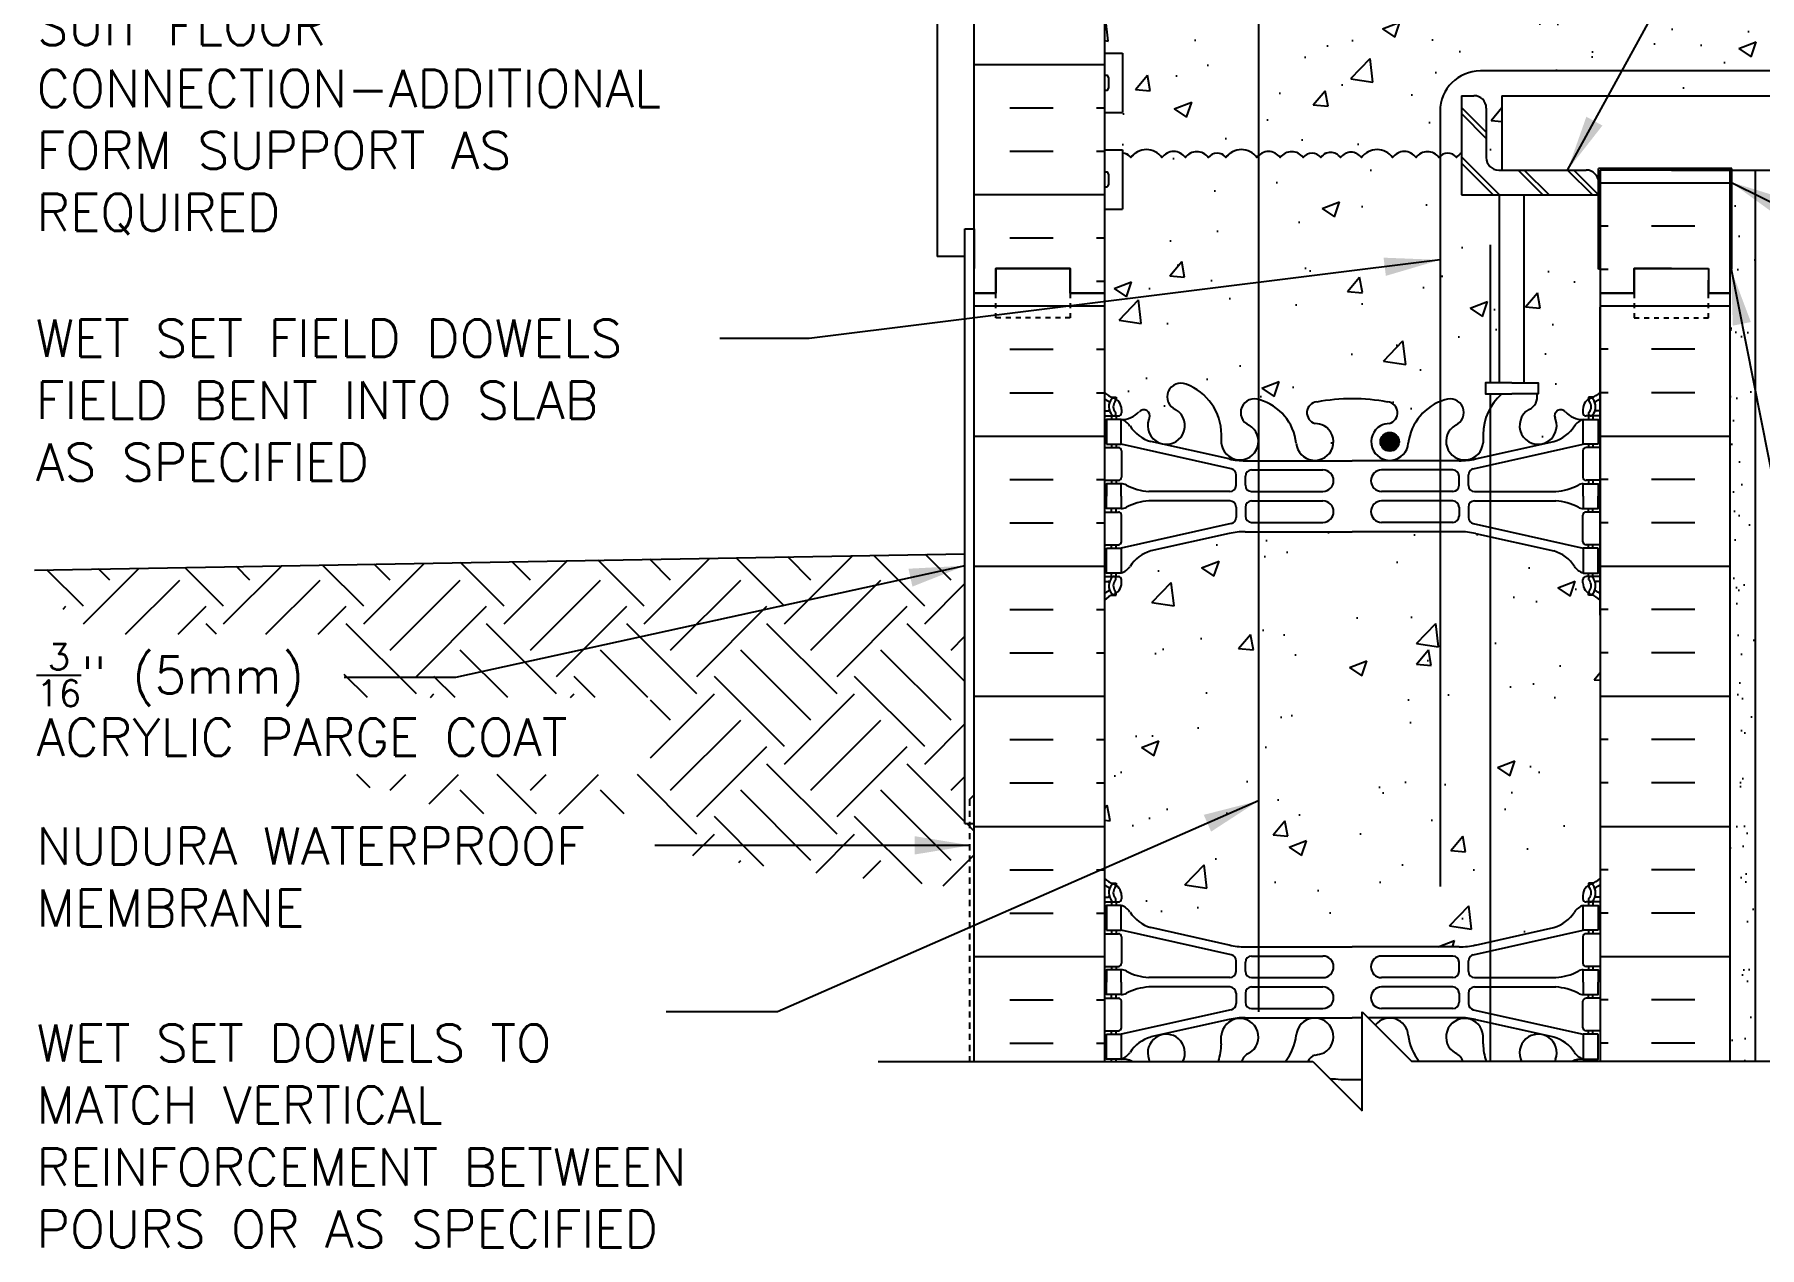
# Model space of a CAD drawing. Header units: inches. Extents: x 309 to 413, y 103 to 166.
# Drawn here: x 359.81 to 394.61, y 124.53 to 149 of the extents above; entities that cross this region are included whole.
import ezdxf

# ---------------------------------------------------------------- set-up
doc = ezdxf.new("R2010")
doc.units = ezdxf.units.IN
doc.header["$LTSCALE"] = 0.5
doc.header["$MEASUREMENT"] = 0
doc.linetypes.add('DASHED2', pattern=[0.375, 0.25, -0.125])
for name, color, linetype in [('HATCH', 12, 'Continuous'), ('line25', 2, 'Continuous'), ('LINE3', 3, 'Continuous'), ('LINE50', 5, 'Continuous'), ('LINE9', 9, 'Continuous'), ('TEXT', 4, 'Continuous'), ('Web_Edge', 9, 'Continuous')]:
    doc.layers.add(name, color=color, linetype=linetype)
doc.styles.add('DIM', font='romans.shx', dxfattribs={"width": 0.7})
doc.styles.add('ROMANS', font='romans.shx', dxfattribs={"height": 0.75})
doc.dimstyles.new('ext_12', dxfattribs={"dimscale": 12, "dimtxt": 0.09375, "dimasz": 0.09375, "dimexe": 0.09375, "dimexo": 0.0625, "dimgap": 0.0625, "dimtad": 1, "dimdec": 1, "dimzin": 3, "dimdsep": 46, "dimlunit": 4, "dimtxsty": 'DIM', "dimcen": 0.09, "dimdle": 0.09375, "dimclrt": 4, "dimadec": 0, "dimazin": 0, "dimtfac": 1, "dimtdec": 1, "dimtmove": 2, "dimatfit": 3, "dimfxl": 1, "dimfrac": 2, "dimtolj": 1, "dimtzin": 0, "dimarcsym": 0})

msp = doc.modelspace()

# ---------------------------------------------------------------- hatches: boundary and pattern name
at = {"layer": 'HATCH'}
h = msp.add_hatch(dxfattribs=at)
h.set_pattern_fill('AR-CONC', color=256, scale=0.5)
h.set_pattern_definition([(50, (0, 0), (3.5863, -0.31376), [0.375, -4.125]), (355, (0, 0), (-0.693757, 3.76096), [0.3, -3.3]), (100.4514, (0.299, -0.026), (2.892544, 3.4472), [0.3187, -3.50571]), (46.1842, (0, 1), (5.336207, -0.827596), [0.5625, -6.1875]), (96.6356, (0.4447, 0.931), (4.67331, 4.87059), [0.47805, -5.25857]), (351.1842, (0, 1), (4.67331, 4.87059), [0.45, -4.95]), (21, (0.5, 0.75), (2.984535, -2.013094), [0.375, -4.125]), (326, (0.5, 0.75), (1.216577, 3.62575), [0.3, -3.3]), (71.4514, (0.7487, 0.5822), (4.201112, 1.612656), [0.3187, -3.50571]), (37.5, (0, 0), (0.0607993, 1.6644693), [0, -3.26, 0, -3.35, 0, -3.3125]), (7.5, (0, 0), (1.315348, 1.9720586), [0, -1.91, 0, -3.185, 0, -1.2625]), (327.5, (-1.115, 0), (2.669112, -0.1127744), [0, -1.25, 0, -3.9, 0, -5.175]), (317.5, (-1.615, 0), (2.915931, 0.500525), [0, -1.625, 0, -2.59, 0, -3.675])])
h.paths.add_polyline_path([(391.393, 163.782, 0.08841), (391.247, 163.879), (391.157, 163.879), (391.157, 163.921, -0.249069), (391.047, 164.128), (391.047, 164.196, -0.414214), (391.109, 164.258), (391.157, 164.258), (391.157, 164.282), (390.829, 164.282, 0.097816), (390.694, 164.177, -0.764001), (390.477, 164.282), (389.81, 164.282, 0.143503), (389.956, 164.13, -1), (389.742, 163.619, -0.223023), (389.094, 164.282), (388.627, 164.282, -0.648279), (388.259, 163.936, -0.153931), (387.742, 164.282), (387.289, 164.282, -0.507939), (387.107, 163.977, -0.055842), (386.268, 163.915), (386.268, 163.282), (385.268, 164.282), (385.043, 164.282, -0.153931), (384.527, 163.936, -0.648279), (384.158, 164.282), (383.692, 164.282, -0.223023), (383.044, 163.619, -1), (382.83, 164.13, 0.143503), (382.976, 164.282), (382.309, 164.282, -0.763977), (382.091, 164.177, 0.09782), (381.956, 164.282), (381.629, 164.282), (381.629, 164.258), (381.676, 164.258, -0.414214), (381.739, 164.196), (381.739, 164.128, -0.249069), (381.629, 163.921), (381.629, 163.879), (381.539, 163.879, 0.088416), (381.393, 163.782), (381.393, 161.782), (381.393, 161.023), (381.472, 161.265, -0.725737), (381.578, 161.283), (381.627, 161.133), (381.753, 161.133, -0.414214), (381.803, 161.083), (381.803, 161.053), (381.903, 161.053), (381.903, 159.216, 0.108933), (382.055, 159.329, -0.8344), (382.267, 159.204), (382.255, 159.182, 2.155404), (382.794, 159.377, -1), (383.008, 159.888, -0.311223), (383.716, 158.872), (383.716, 158.707, 1.661382), (384.277, 159.06, -1), (384.491, 159.571, -0.30095), (385.227, 158.698, 1.661382), (385.788, 159.051, 0.055617), (385.609, 159.097, -0.843243), (385.643, 159.529, -0.049932), (386.393, 159.594, -0.049932), (387.143, 159.529, -0.843243), (387.177, 159.097, 0.055617), (386.998, 159.051, 1.661382), (387.559, 158.698, -0.30095), (388.295, 159.571, -1), (388.509, 159.06, 1.661382), (389.07, 158.707), (389.069, 158.852, -0.316114), (389.778, 159.888, -1), (389.992, 159.377, 2.155404), (390.53, 159.182), (390.519, 159.204, -0.834375), (390.73, 159.329, 0.10894), (390.883, 159.216), (390.883, 161.053), (390.983, 161.053), (390.983, 161.083, -0.414214), (391.033, 161.133), (391.159, 161.133), (391.202, 161.265, -0.725737), (391.308, 161.283), (391.393, 161.023), (391.393, 161.782)])
h.paths.add_polyline_path([(390.883, 154.456, 0.268138), (390.722, 154.604), (382.064, 154.604, 0.268156), (381.903, 154.456), (381.903, 153.094), (382.023, 152.894), (382.023, 152.782), (382.023, 152.67), (381.903, 152.47), (381.903, 151.108, 0.268156), (382.064, 150.96), (390.722, 150.96, 0.268138), (390.883, 151.108), (390.883, 152.47), (390.763, 152.67), (390.763, 152.782), (390.763, 152.894), (390.883, 153.094)])
h.paths.add_polyline_path([(402.456, 149.017), (402.456, 150.267), (391.028, 150.267), (391.028, 150.282, 0.513851), (390.567, 150.304, 0.520567), (389.969, 150.283, 0.520567), (389.624, 150.234, 0.520567), (389.133, 150.191, 0.222996), (389.028, 150.324, 0.222996), (388.922, 150.191, 0.520567), (388.432, 150.234, 0.520567), (388.087, 150.283, 0.520567), (387.488, 150.304, 0.513851), (387.028, 150.282, 0.513851), (386.567, 150.304, 0.520567), (385.969, 150.283, 0.520567), (385.624, 150.234, 0.520567), (385.133, 150.191, 0.520567), (384.829, 150.312, 0.132818), (384.643, 150.507, 0.362673), (383.99, 150.407, 0.520567), (383.628, 150.251, 0.520567), (383.346, 150.13, 0.520567), (382.774, 150.17, 0.520567), (382.432, 150.023, 0.520567), (382.073, 150.166, 0.135519), (381.758, 150.225), (381.758, 149.377), (381.393, 149.377), (381.393, 148.627), (381.758, 148.627), (381.758, 147.427), (381.393, 147.427), (381.393, 146.677), (381.758, 146.677), (381.758, 146.609, -0.235614), (381.927, 146.517, -0.520567), (382.554, 146.517, -0.520567), (383.026, 146.517, -0.520567), (383.489, 146.517, -0.520567), (383.843, 146.517, -0.520567), (384.469, 146.517, -0.520567), (384.941, 146.517, -0.520567), (385.404, 146.517, -0.520567), (385.759, 146.517, -0.520567), (386.158, 146.517, -0.520567), (386.58, 146.517, -0.520567), (387.207, 146.517, -0.520567), (387.679, 146.517, -0.520567), (388.142, 146.517, -0.520567), (388.496, 146.517, -0.108934), (388.597, 146.61), (388.597, 147.767), (388.847, 147.767, -0.414214), (389.097, 147.517), (389.097, 146.517, 0.414214), (389.347, 146.267), (389.412, 146.267), (389.412, 147.767), (403.206, 147.767), (403.456, 148.017), (401.456, 148.017)])
h.paths.add_polyline_path([(412.258, 149.267), (412.258, 149.438), (403.741, 149.438), (402.821, 148.517), (404.821, 148.517), (404.071, 147.767), (412.758, 147.767), (413.258, 148.267), (411.258, 148.267)])
h.paths.add_polyline_path([(412.258, 150.267), (403.821, 150.267), (403.821, 149.517), (403.741, 149.438), (412.258, 149.438)])
h.paths.add_polyline_path([(389.362, 145.767), (388.597, 145.767), (388.597, 146.61, 0.108934), (388.496, 146.517, 0.520567), (388.142, 146.517, 0.520567), (387.679, 146.517, 0.520567), (387.207, 146.517, 0.520567), (386.58, 146.517, 0.520567), (386.158, 146.517, 0.520567), (385.759, 146.517, 0.520567), (385.404, 146.517, 0.520567), (384.941, 146.517, 0.520567), (384.469, 146.517, 0.520567), (383.843, 146.517, 0.520567), (383.489, 146.517, 0.520567), (383.026, 146.517, 0.520567), (382.554, 146.517, 0.520567), (381.927, 146.517, 0.235614), (381.758, 146.609), (381.758, 145.477), (381.393, 145.477), (381.393, 143.782), (381.393, 141.782, 0.088416), (381.539, 141.685), (381.629, 141.685), (381.629, 141.643, -0.249069), (381.739, 141.436), (381.739, 141.368, -0.414214), (381.676, 141.306), (381.629, 141.306), (381.629, 141.236), (381.734, 141.236, 0.231736), (382.091, 141.387, -0.940476), (382.289, 141.235, 2.135543), (382.83, 141.434, -1), (383.044, 141.946, -0.311223), (383.752, 140.93), (383.752, 140.765, 1.661382), (384.313, 141.117, -1), (384.527, 141.628, -0.307094), (385.265, 140.733, 1.604516), (385.824, 141.109, 0.055617), (385.645, 141.154, -0.843243), (385.679, 141.587, -0.047544), (386.393, 141.652, -0.047544), (387.107, 141.587, -0.843243), (387.141, 141.154, 0.055617), (386.962, 141.109, 1.604516), (387.52, 140.733, -0.307094), (388.259, 141.628, -1), (388.473, 141.117, 1.661382), (389.034, 140.765), (389.033, 140.91, -0.220594), (389.41, 141.748), (389.083, 141.748), (389.083, 141.975), (389.362, 141.975)])
h.paths.add_polyline_path([(391.393, 144.267), (391.362, 144.267), (391.362, 145.767), (389.862, 145.767), (389.862, 141.975), (390.14, 141.975), (390.14, 141.748), (390.12, 141.748, -0.360987), (389.956, 141.434, 2.135543), (390.496, 141.235, -0.940447), (390.694, 141.387, 0.23174), (391.052, 141.236), (391.157, 141.236), (391.157, 141.306), (391.109, 141.306, -0.414214), (391.047, 141.368), (391.047, 141.436, -0.249069), (391.157, 141.643), (391.157, 141.685), (391.247, 141.685, 0.08841), (391.393, 141.782)])
h.paths.add_polyline_path([(391.393, 137.59, 0.08841), (391.247, 137.687), (391.157, 137.687), (391.157, 137.729, -0.249069), (391.047, 137.936), (391.047, 138.003, -0.414214), (391.109, 138.066), (391.157, 138.066), (391.157, 138.136), (391.052, 138.136, -0.168672), (390.866, 138.285, 0.17445), (390.458, 138.581), (388.878, 138.934, 0.054974), (388.551, 138.97), (386.393, 138.97), (384.235, 138.97, 0.054974), (383.908, 138.934), (382.327, 138.581, 0.17445), (381.92, 138.285, -0.168672), (381.734, 138.136), (381.629, 138.136), (381.629, 138.066), (381.676, 138.066, -0.414214), (381.739, 138.003), (381.739, 137.936, -0.249069), (381.629, 137.729), (381.629, 137.687), (381.539, 137.687, 0.088416), (381.393, 137.59), (381.393, 131.974, 0.088416), (381.539, 131.877), (381.629, 131.877), (381.629, 131.835, -0.249069), (381.739, 131.628), (381.739, 131.561, -0.414214), (381.676, 131.498), (381.629, 131.498), (381.629, 131.428), (381.734, 131.428, -0.168672), (381.92, 131.279, 0.17445), (382.327, 130.983), (383.908, 130.63, 0.054974), (384.235, 130.594), (386.393, 130.594), (388.551, 130.594, 0.054974), (388.878, 130.63), (390.458, 130.983, 0.17445), (390.866, 131.279, -0.168672), (391.052, 131.428), (391.157, 131.428), (391.157, 131.498), (391.109, 131.498, -0.414214), (391.047, 131.561), (391.047, 131.628, -0.249069), (391.157, 131.835), (391.157, 131.877), (391.247, 131.877, 0.08841), (391.393, 131.974)])
h = msp.add_hatch(dxfattribs=at)
h.set_pattern_fill('INSUL', color=256, scale=7, style=0)
h.set_pattern_definition([(0, (-2544.7688, -253.2274), (0, 2.625), []), (0, (-2544.7688, -252.3524), (0, 2.625), [0.875, -0.875]), (0, (-2544.7688, -251.4774), (0, 2.625), [0.875, -0.875])])
h.paths.add_polyline_path([(378.768, 143.782), (379.205, 143.782), (379.205, 144.282), (380.705, 144.282), (380.705, 143.782), (381.393, 143.782), (381.393, 161.782), (380.705, 161.782), (380.705, 162.282), (379.205, 162.282), (379.205, 161.782), (378.768, 161.782)])
h = msp.add_hatch(dxfattribs=at)
h.set_pattern_fill('INSUL', color=256, scale=7, style=0)
h.set_pattern_definition([(180, (3317.5544, -252.9898), (0, 2.625), []), (180, (3317.5544, -252.1148), (0, 2.625), [0.875, -0.875]), (180, (3317.5544, -251.2398), (0, 2.625), [0.875, -0.875])])
h.paths.add_polyline_path([(394.018, 146.28), (391.393, 146.28), (391.393, 144.02), (392.08, 144.02), (392.08, 144.52), (393.58, 144.52), (393.58, 144.02), (394.018, 144.02)])
h = msp.add_hatch(dxfattribs=at)
h.set_pattern_fill('AR-SAND', color=256, scale=0.5, style=0)
h.set_pattern_definition([(37.5, (269.69066, 8.7686), (-0.0314967, 0.963412), [0, -0.76, 0, -0.85, 0, -0.8125]), (7.5, (269.6907, 8.7686), (0.884888, 1.411073), [0, -0.41, 0, -0.685, 0, -0.2625]), (327.5, (269.07566, 8.7686), (1.557071, 0.0028295), [0, -0.25, 0, -0.9, 0, -1.175]), (317.5, (269.0757, 8.7686), (1.503063, 0.438838), [0, -0.125, 0, -0.59, 0, -0.675])])
h.paths.add_polyline_path([(394.518, 146.267), (394.018, 146.267), (394.018, 137.282), (394.018, 128.282), (394.518, 128.282)])
h = msp.add_hatch(dxfattribs=at)
h.set_pattern_fill('INSUL', color=256, scale=7, style=0)
h.set_pattern_definition([(0, (-2544.7688, -271.2274), (0, 2.625), []), (0, (-2544.7688, -270.3524), (0, 2.625), [0.875, -0.875]), (0, (-2544.7688, -269.4774), (0, 2.625), [0.875, -0.875])])
h.paths.add_polyline_path([(378.768, 128.282), (381.393, 128.282), (381.393, 143.782), (380.705, 143.782), (380.705, 144.282), (379.205, 144.282), (379.205, 143.782), (378.768, 143.782)])
h = msp.add_hatch(dxfattribs=at)
h.set_pattern_fill('INSUL', color=256, scale=7, style=0)
h.set_pattern_definition([(180, (3317.5544, -271.2274), (0, 2.625), []), (180, (3317.5544, -270.3524), (0, 2.625), [0.875, -0.875]), (180, (3317.5544, -269.4774), (0, 2.625), [0.875, -0.875])])
h.paths.add_polyline_path([(391.393, 128.282), (394.018, 128.282), (394.018, 143.782), (393.58, 143.782), (393.58, 144.282), (392.08, 144.282), (392.08, 143.782), (391.393, 143.782)])
h = msp.add_hatch(dxfattribs=at)
h.set_pattern_fill('EARTH', color=256, scale=8, angle=45, style=0)
h.set_pattern_definition([(45, (265.6907, 8.7686), (2e-16, 2.828427), [2, -2]), (45, (265.1603, 9.299), (2e-16, 2.828427), [2, -2]), (45, (264.63, 9.8293), (2e-16, 2.828427), [2, -2]), (135, (264.63, 10.1828), (-2.828427, 4e-16), [2, -2]), (135, (265.1603, 10.7132), (-2.828427, 4e-16), [2, -2]), (135, (265.6907, 11.2435), (-2.828427, 4e-16), [2, -2])])
h.paths.add_polyline_path([(368.635, 133.275), (372.465, 133.275), (372.465, 132.538), (373.259, 132.408), (374.597, 132.213), (375.973, 132.039), (377.369, 131.89), (378.768, 131.773), (378.768, 133.082), (378.58, 133.082), (378.58, 138.523), (359.812, 138.195), (359.88, 138.071), (360.113, 137.728), (360.348, 137.444), (360.587, 137.205), (360.83, 136.997), (360.959, 136.899), (366.06, 136.899), (366.06, 135.623), (372.237, 135.623), (372.237, 134.068), (365.742, 134.068), (366.256, 133.898), (366.944, 133.696), (367.73, 133.489), (368.627, 133.277)])
at = {"layer": 'LINE3'}
msp.add_hatch(color=256, dxfattribs=at).paths.add_polyline_path([(386.961, 140.784, 1), (387.336, 140.784, 1)])

# ---------------------------------------------------------------- linework, layer by layer
for p, q in [((378.58, 145.082), (378.58, 145.082)), ((378.768, 145.082), (378.768, 144.282))]:
    msp.add_line(p, q)
at = {"layer": 'HATCH'}
for p, q in [((388.597, 147.531), (389.097, 147.031)), ((388.597, 147.406), (389.097, 146.906)), ((388.597, 146.531), (389.362, 145.767)), ((388.597, 146.406), (389.237, 145.767)), ((389.737, 146.267), (390.237, 145.767)), ((389.862, 146.267), (390.362, 145.767)), ((390.737, 146.267), (391.237, 145.767)), ((390.862, 146.267), (391.362, 145.767))]:
    msp.add_line(p, q, dxfattribs=at)
for points in [[(382.029, 146.61, 0.108934), (381.927, 146.517, 0.235614), (381.758, 146.609, 0.235614)], [(383.945, 146.61, 0.108934), (383.843, 146.517, 0.520567), (383.489, 146.517, 0.520567), (383.026, 146.517, 0.520567), (382.554, 146.517, 0.520567), (381.927, 146.517, 0.112865), (381.842, 146.594, 0.112865)], [(385.86, 146.61, 0.108934), (385.759, 146.517, 0.520567), (385.404, 146.517, 0.520567), (384.941, 146.517, 0.520567), (384.469, 146.517, 0.520567), (383.843, 146.517, 0.112865), (383.758, 146.594, 0.112865)], [(388.597, 146.61, 0.108934), (388.496, 146.517, 0.520567), (388.142, 146.517, 0.520567), (387.679, 146.517, 0.520567), (387.207, 146.517, 0.520567), (386.58, 146.517, 0.520567), (386.158, 146.517, 0.520567), (385.759, 146.517)]]:
    msp.add_lwpolyline(points, format="xyb", dxfattribs=at)
at = {"layer": 'line25'}
for p, q in [((381.393, 161.782), (381.393, 143.782)), ((381.393, 148.627), (381.758, 148.627)), ((381.758, 148.627), (381.758, 147.427)), ((388.597, 147.767), (388.597, 145.767)), ((388.597, 147.767), (388.847, 147.767)), ((381.393, 147.427), (381.758, 147.427)), ((389.097, 147.517), (389.097, 146.517)), ((381.393, 146.677), (381.758, 146.677)), ((381.758, 146.677), (381.758, 145.477)), ((389.347, 146.267), (391.112, 146.267)), ((394.049, 146.298), (391.362, 146.298)), ((391.362, 144.267), (391.362, 146.298)), ((394.018, 146.267), (391.393, 146.267)), ((391.393, 146.267), (391.393, 144.267)), ((394.018, 146.267), (394.018, 144.267)), ((394.049, 144.267), (394.049, 146.298)), ((391.393, 146.029), (391.393, 128.282)), ((381.393, 145.477), (381.758, 145.477)), ((388.597, 145.767), (391.362, 145.767)), ((389.362, 141.975), (389.362, 145.767)), ((389.862, 141.975), (389.862, 145.767)), ((391.393, 144.267), (391.362, 144.267)), ((394.018, 144.267), (394.049, 144.267)), ((381.393, 143.782), (381.393, 128.282)), ((391.393, 137.282), (391.393, 143.501))]:
    msp.add_line(p, q, dxfattribs=at)
at = {"layer": 'line25', "color": 192}
msp.add_line((392.83, 146.267), (402.456, 146.267), dxfattribs=at)
at = {"layer": 'line25'}
for points in [[(389.612, 141.975), (389.083, 141.975), (389.083, 141.748), (389.612, 141.748)], [(389.612, 141.975), (390.14, 141.975), (390.14, 141.748), (389.88, 141.748)], [(389.88, 141.748), (389.612, 141.748)]]:
    msp.add_lwpolyline(points, dxfattribs=at)
for centre, start, end in [((388.847, 147.517), 0, 90), ((389.347, 146.517), 180, 270), ((391.112, 146.017), 0, 90)]:
    msp.add_arc(centre, 0.25, start, end, dxfattribs=at)
at = {"layer": 'LINE3'}
for p, q in [((384.502, 163.782), (384.502, 129.282)), ((401.241, 148.267), (388.977, 148.267)), ((388.164, 147.454), (388.164, 131.808)), ((389.177, 144.758), (389.177, 141.975)), ((389.177, 141.748), (389.177, 128.282))]:
    msp.add_line(p, q, dxfattribs=at)
msp.add_circle((387.149, 140.784), 0.188, dxfattribs=at)
msp.add_arc((388.977, 147.454), 0.812, 90, 180, dxfattribs=at)
at = {"layer": 'LINE50'}
for p, q in [((378.768, 143.782), (378.768, 161.782)), ((394.018, 137.282), (394.018, 146.267)), ((394.018, 145.986), (394.018, 146.029)), ((394.018, 145.986), (394.018, 146.029)), ((392.08, 143.782), (392.08, 144.282)), ((392.08, 144.282), (393.58, 144.282)), ((393.58, 144.282), (393.58, 143.782)), ((378.768, 128.282), (378.768, 143.782)), ((391.393, 143.782), (392.08, 143.782)), ((393.58, 143.782), (394.018, 143.782)), ((394.018, 128.282), (394.018, 143.782)), ((359.812, 138.195), (378.58, 138.523))]:
    msp.add_line(p, q, dxfattribs=at)
for points in [[(378.768, 143.782), (379.205, 143.782), (379.205, 144.282), (380.705, 144.282), (380.705, 143.782), (381.393, 143.782)], [(381.393, 143.782), (380.705, 143.782), (380.705, 144.282), (379.205, 144.282), (379.205, 143.782), (378.768, 143.782)], [(392.83, 144.282), (392.08, 144.282), (392.08, 143.782), (391.393, 143.782)], [(394.018, 143.782), (393.58, 143.782), (393.58, 144.044)], [(394.018, 143.782), (393.58, 143.782), (393.58, 144.044)]]:
    msp.add_lwpolyline(points, dxfattribs=at)
at = {"layer": 'LINE9'}
for p, q in [((378.018, 164.282), (378.018, 144.523)), ((381.393, 148.137), (381.393, 147.917)), ((381.393, 148.082), (381.393, 148.082)), ((381.393, 147.972), (381.393, 147.972)), ((381.473, 148.137), (381.473, 147.917)), ((381.433, 147.877), (381.433, 147.877)), ((389.412, 147.767), (403.206, 147.767)), ((389.412, 147.767), (389.412, 146.267)), ((381.393, 146.187), (381.393, 145.967)), ((381.433, 146.227), (381.433, 146.227)), ((381.473, 146.187), (381.473, 145.967)), ((394.018, 146.029), (394.018, 146.267)), ((394.018, 146.029), (394.018, 146.267)), ((394.518, 146.267), (394.518, 128.282)), ((381.393, 146.132), (381.393, 146.132)), ((381.393, 146.022), (381.393, 146.022)), ((381.433, 145.927), (381.433, 145.927)), ((378.58, 133.082), (378.58, 145.082)), ((378.58, 145.082), (378.768, 145.082)), ((378.58, 144.523), (378.018, 144.523)), ((378.58, 133.082), (378.768, 133.082)), ((386.596, 127.282), (386.596, 129.282)), ((386.596, 129.282), (387.596, 128.282)), ((376.827, 128.282), (385.596, 128.282)), ((385.596, 128.282), (386.596, 127.282)), ((396.365, 128.282), (387.596, 128.282))]:
    msp.add_line(p, q, dxfattribs=at)
at = {"layer": 'LINE9', "linetype": 'DASHED2'}
for q in [(378.768, 133.657), (378.674, 128.282)]:
    msp.add_line((378.674, 133.564), q, dxfattribs=at)
at = {"layer": 'LINE9', "linetype": 'DASHED2', "ltscale": 0.15}
for points in [[(380.705, 143.782), (380.705, 143.782), (380.705, 143.282), (379.205, 143.282), (379.205, 143.782), (379.205, 143.782)], [(380.705, 143.782), (380.705, 143.782), (380.705, 143.282), (379.205, 143.282), (379.205, 143.782), (379.205, 143.782)], [(392.08, 143.782), (392.08, 143.782), (392.08, 143.282), (393.58, 143.282), (393.58, 143.782), (393.58, 143.782)], [(392.08, 143.782), (392.08, 143.782), (392.08, 143.282), (393.58, 143.282), (393.58, 143.782), (393.58, 143.782)]]:
    msp.add_lwpolyline(points, dxfattribs=at)
at = {"layer": 'LINE9'}
for centre, start, end in [((381.433, 148.137), 90, 180), ((381.433, 147.917), 180, 270), ((381.433, 148.137), 0, 90), ((381.433, 147.917), 270, 0), ((381.433, 146.187), 90, 180), ((381.433, 146.187), 0, 90), ((381.433, 145.967), 180, 270), ((381.433, 145.967), 270, 0)]:
    msp.add_arc(centre, 0.04, start, end, dxfattribs=at)
at = {"layer": 'Web_Edge'}
for p, q in [((381.539, 141.685), (381.629, 141.685)), ((381.629, 141.685), (381.629, 141.643)), ((391.247, 141.685), (391.157, 141.685)), ((391.157, 141.685), (391.157, 141.643)), ((381.393, 141.406), (381.471, 141.406)), ((381.393, 141.306), (381.676, 141.306)), ((381.539, 141.306), (381.539, 141.236)), ((381.629, 141.306), (381.629, 141.236)), ((381.739, 141.436), (381.739, 141.368)), ((391.047, 141.436), (391.047, 141.368)), ((391.393, 141.306), (391.109, 141.306)), ((391.157, 141.306), (391.157, 141.236)), ((391.247, 141.306), (391.247, 141.236)), ((391.393, 141.406), (391.315, 141.406)), ((382.291, 141.24), (382.303, 141.261)), ((383.752, 140.93), (383.752, 140.765)), ((389.033, 140.93), (389.034, 140.765)), ((390.494, 141.24), (390.483, 141.261)), ((381.393, 140.666), (381.676, 140.666)), ((381.539, 140.736), (381.539, 140.666)), ((381.629, 140.736), (381.629, 140.666)), ((383.951, 140.239), (381.734, 140.736)), ((381.739, 140.603), (381.739, 140.068)), ((383.908, 140.438), (382.327, 140.791)), ((388.834, 140.239), (391.052, 140.736)), ((388.878, 140.438), (390.458, 140.791)), ((391.047, 140.603), (391.047, 140.068)), ((391.393, 140.666), (391.109, 140.666)), ((391.157, 140.736), (391.157, 140.666)), ((391.247, 140.736), (391.247, 140.666)), ((384.235, 140.402), (386.393, 140.402)), ((388.551, 140.402), (386.393, 140.402)), ((381.393, 140.006), (381.676, 140.006)), ((381.539, 140.006), (381.539, 139.936)), ((381.629, 140.006), (381.629, 139.936)), ((384.049, 139.905), (384.049, 140.117)), ((384.237, 139.906), (384.237, 140.09)), ((384.362, 140.215), (385.801, 140.215)), ((388.424, 140.215), (386.985, 140.215)), ((388.549, 139.906), (388.549, 140.09)), ((388.737, 139.905), (388.737, 140.117)), ((391.393, 140.006), (391.109, 140.006)), ((391.157, 140.006), (391.157, 139.936)), ((391.247, 140.006), (391.247, 139.936)), ((383.924, 139.78), (382.287, 139.78)), ((383.924, 139.592), (382.287, 139.592)), ((384.362, 139.781), (385.801, 139.781)), ((384.362, 139.591), (385.801, 139.591)), ((388.424, 139.781), (386.985, 139.781)), ((388.424, 139.591), (386.985, 139.591)), ((388.862, 139.78), (390.499, 139.78)), ((388.862, 139.592), (390.499, 139.592)), ((381.393, 139.366), (381.676, 139.366)), ((381.539, 139.366), (381.539, 139.436)), ((381.629, 139.366), (381.629, 139.436)), ((381.739, 138.768), (381.739, 139.303)), ((384.049, 139.467), (384.049, 139.255)), ((384.237, 139.466), (384.237, 139.282)), ((388.549, 139.466), (388.549, 139.282)), ((388.737, 139.467), (388.737, 139.255)), ((391.047, 138.768), (391.047, 139.303)), ((391.393, 139.366), (391.109, 139.366)), ((391.157, 139.366), (391.157, 139.436)), ((391.247, 139.366), (391.247, 139.436)), ((383.951, 139.133), (381.734, 138.636)), ((383.908, 138.934), (382.327, 138.581)), ((384.235, 138.97), (386.393, 138.97)), ((384.362, 139.157), (385.801, 139.157)), ((388.551, 138.97), (386.393, 138.97)), ((388.424, 139.157), (386.985, 139.157)), ((388.834, 139.133), (391.052, 138.636)), ((388.878, 138.934), (390.458, 138.581)), ((381.393, 138.706), (381.676, 138.706)), ((381.539, 138.636), (381.539, 138.706)), ((381.629, 138.636), (381.629, 138.706)), ((391.393, 138.706), (391.109, 138.706)), ((391.157, 138.636), (391.157, 138.706)), ((391.247, 138.636), (391.247, 138.706)), ((381.393, 138.066), (381.676, 138.066)), ((381.393, 137.966), (381.471, 137.966)), ((381.539, 138.066), (381.539, 138.136)), ((381.629, 138.066), (381.629, 138.136)), ((381.739, 137.936), (381.739, 138.003)), ((391.047, 137.936), (391.047, 138.003)), ((391.393, 138.066), (391.109, 138.066)), ((391.157, 138.066), (391.157, 138.136)), ((391.247, 138.066), (391.247, 138.136)), ((391.393, 137.966), (391.315, 137.966)), ((381.539, 137.687), (381.629, 137.687)), ((381.629, 137.687), (381.629, 137.729)), ((391.157, 137.687), (391.157, 137.729)), ((391.247, 137.687), (391.157, 137.687)), ((381.393, 131.598), (381.471, 131.598)), ((381.539, 131.877), (381.629, 131.877)), ((381.629, 131.877), (381.629, 131.835)), ((381.739, 131.628), (381.739, 131.561)), ((391.047, 131.628), (391.047, 131.561)), ((391.247, 131.877), (391.157, 131.877)), ((391.157, 131.877), (391.157, 131.835)), ((391.393, 131.598), (391.315, 131.598)), ((381.393, 131.498), (381.676, 131.498)), ((381.539, 131.498), (381.539, 131.428)), ((381.629, 131.498), (381.629, 131.428)), ((391.393, 131.498), (391.109, 131.498)), ((391.157, 131.498), (391.157, 131.428)), ((391.247, 131.498), (391.247, 131.428)), ((381.393, 130.858), (381.676, 130.858)), ((381.539, 130.928), (381.539, 130.858)), ((381.629, 130.928), (381.629, 130.858)), ((383.951, 130.432), (381.734, 130.928)), ((383.908, 130.63), (382.327, 130.983)), ((388.834, 130.432), (391.052, 130.928)), ((388.878, 130.63), (390.458, 130.983)), ((391.393, 130.858), (391.109, 130.858)), ((391.157, 130.928), (391.157, 130.858)), ((391.247, 130.928), (391.247, 130.858)), ((381.739, 130.796), (381.739, 130.261)), ((384.235, 130.594), (386.393, 130.594)), ((388.551, 130.594), (386.393, 130.594)), ((391.047, 130.796), (391.047, 130.261)), ((381.393, 130.198), (381.676, 130.198)), ((381.539, 130.198), (381.539, 130.128)), ((381.629, 130.198), (381.629, 130.128)), ((384.049, 130.097), (384.049, 130.31)), ((384.237, 130.098), (384.237, 130.282)), ((384.362, 130.407), (385.801, 130.407)), ((388.424, 130.407), (386.985, 130.407)), ((388.549, 130.098), (388.549, 130.282)), ((388.737, 130.097), (388.737, 130.31)), ((391.393, 130.198), (391.109, 130.198)), ((391.157, 130.198), (391.157, 130.128)), ((391.247, 130.198), (391.247, 130.128)), ((383.924, 129.972), (382.287, 129.972)), ((384.362, 129.973), (385.801, 129.973)), ((388.424, 129.973), (386.985, 129.973)), ((388.862, 129.972), (390.499, 129.972)), ((381.393, 129.558), (381.676, 129.558)), ((381.539, 129.558), (381.539, 129.628)), ((381.629, 129.558), (381.629, 129.628)), ((381.739, 128.961), (381.739, 129.496)), ((383.924, 129.784), (382.287, 129.784)), ((384.049, 129.659), (384.049, 129.447)), ((384.237, 129.658), (384.237, 129.474)), ((384.362, 129.783), (385.801, 129.783)), ((388.424, 129.783), (386.985, 129.783)), ((388.549, 129.658), (388.549, 129.474)), ((388.737, 129.659), (388.737, 129.447)), ((388.862, 129.784), (390.499, 129.784)), ((391.047, 128.961), (391.047, 129.496)), ((391.393, 129.558), (391.109, 129.558)), ((391.157, 129.558), (391.157, 129.628)), ((391.247, 129.558), (391.247, 129.628)), ((383.951, 129.325), (381.734, 128.828)), ((383.908, 129.127), (382.327, 128.774)), ((384.235, 129.163), (386.393, 129.163)), ((384.362, 129.349), (385.801, 129.349)), ((386.596, 129.163), (386.393, 129.163)), ((388.551, 129.163), (386.715, 129.163)), ((388.424, 129.349), (386.985, 129.349)), ((388.834, 129.325), (391.052, 128.828)), ((388.878, 129.127), (390.458, 128.774)), ((381.393, 128.898), (381.676, 128.898)), ((381.539, 128.828), (381.539, 128.898)), ((381.629, 128.828), (381.629, 128.898)), ((383.752, 128.635), (383.752, 128.8)), ((389.033, 128.635), (389.034, 128.8)), ((391.393, 128.898), (391.109, 128.898)), ((391.157, 128.828), (391.157, 128.898)), ((391.247, 128.828), (391.247, 128.898)), ((381.539, 128.282), (381.539, 128.328)), ((381.629, 128.282), (381.629, 128.328)), ((382.291, 128.324), (382.303, 128.303)), ((390.494, 128.324), (390.483, 128.303)), ((391.157, 128.282), (391.157, 128.328)), ((391.247, 128.282), (391.247, 128.328))]:
    msp.add_line(p, q, dxfattribs=at)
for points in [[(381.434, 140.736), (381.734, 140.736), (381.734, 141.236), (381.434, 141.236)], [(391.352, 140.736), (391.052, 140.736), (391.052, 141.236), (391.352, 141.236)], [(381.434, 138.636), (381.734, 138.636), (381.734, 138.136), (381.434, 138.136)], [(391.352, 138.636), (391.052, 138.636), (391.052, 138.136), (391.352, 138.136)], [(381.434, 130.928), (381.734, 130.928), (381.734, 131.428), (381.434, 131.428)], [(391.352, 130.928), (391.052, 130.928), (391.052, 131.428), (391.352, 131.428)], [(381.434, 128.828), (381.734, 128.828), (381.734, 128.328), (381.434, 128.328)], [(391.352, 128.828), (391.052, 128.828), (391.052, 128.328), (391.352, 128.328)]]:
    msp.add_lwpolyline(points, close=True, dxfattribs=at)
for points in [[(381.734, 139.686), (381.734, 139.936), (381.434, 139.936), (381.434, 139.686)], [(391.052, 139.686), (391.052, 139.936), (391.352, 139.936), (391.352, 139.686)], [(381.734, 139.686), (381.734, 139.436), (381.434, 139.436), (381.434, 139.686)], [(391.052, 139.686), (391.052, 139.436), (391.352, 139.436), (391.352, 139.686)], [(381.734, 129.878), (381.734, 130.128), (381.434, 130.128), (381.434, 129.878)], [(381.734, 129.878), (381.734, 129.628), (381.434, 129.628), (381.434, 129.878)], [(391.052, 129.878), (391.052, 130.128), (391.352, 130.128), (391.352, 129.878)], [(391.052, 129.878), (391.052, 129.628), (391.352, 129.628), (391.352, 129.878)]]:
    msp.add_lwpolyline(points, dxfattribs=at)
for centre, radius, start, end in [((381.739, 142.143), 0.5, 226.2109, 250.5288), ((381.739, 142.143), 0.6, 234.7832, 245.0748), ((381.733, 141.49), 0.25, 140.1145, 222.4609), ((381.575, 141.621), 0.045, 321.448, 139.1879), ((381.489, 141.436), 0.25, 0, 70.5288), ((382.937, 141.69), 0.277, 67.32, 247.32), ((382.661, 140.923), 1.092, 0.3332, 69.4825), ((384.42, 141.373), 0.277, 67.32, 247.32), ((384.236, 140.636), 1.034, 6.6669, 73.6635), ((386.376, 137.874), 3.777, 89.7394, 100.6275), ((386.41, 137.874), 3.777, 79.3725, 90.2606), ((388.55, 140.636), 1.034, 106.3365, 173.3331), ((388.366, 141.373), 0.277, 292.68, 112.68), ((390.125, 140.923), 1.092, 130.9277, 179.6668), ((389.849, 141.69), 0.277, 292.68, 12.0757), ((391.297, 141.436), 0.25, 109.4712, 180), ((391.211, 141.621), 0.045, 40.8121, 218.552), ((391.047, 142.143), 0.5, 289.4712, 313.7878), ((391.053, 141.49), 0.25, 317.5391, 39.8855), ((391.047, 142.143), 0.6, 294.9252, 305.2168), ((381.471, 141.425), 0.0196, 269.4032, 15.4901), ((381.477, 141.58), 0.021, 343.464, 63.9957), ((381.581, 141.352), 0.045, 222.4609, 42.4609), ((381.733, 141.49), 0.16, 140.0001, 222.4609), ((381.676, 141.368), 0.0625, 270, 0), ((381.758, 141.677), 0.441, 266.7976, 318.9873), ((382.186, 141.305), 0.125, 339.6243, 138.9873), ((382.643, 141.109), 0.375, 159.6243, 60.0685), ((385.699, 141.368), 0.22, 95.1835, 255.7396), ((387.087, 141.368), 0.22, 284.2604, 84.8165), ((390.143, 141.109), 0.375, 119.9315, 20.3757), ((390.6, 141.305), 0.125, 41.0127, 200.3757), ((391.027, 141.677), 0.441, 221.0127, 273.2024), ((391.109, 141.368), 0.0625, 180, 270), ((391.204, 141.352), 0.045, 137.5391, 317.5391), ((391.053, 141.49), 0.16, 317.5391, 39.9999), ((391.309, 141.58), 0.021, 116.0043, 196.536), ((391.315, 141.425), 0.0196, 164.5099, 270.5968), ((381.611, 140.893), 0.364, 34.9775, 70.3387), ((382.535, 141.505), 0.743, 212.7919, 253.8107), ((384.126, 140.792), 0.375, 184.2448, 60.0685), ((385.637, 140.784), 0.375, 184.2448, 60.0685), ((385.53, 140.328), 0.834, 69.3729, 82.1063), ((387.149, 140.784), 0.375, 119.9315, 355.7552), ((387.256, 140.328), 0.834, 97.8937, 110.6271), ((388.66, 140.792), 0.375, 119.9315, 355.7552), ((390.251, 141.505), 0.743, 286.1893, 327.2081), ((391.174, 140.893), 0.364, 109.6613, 145.0225), ((381.676, 140.603), 0.0625, 0, 90), ((391.109, 140.603), 0.0625, 90, 180), ((384.235, 141.902), 1.5, 257.4135, 270), ((383.924, 140.117), 0.125, 0, 77.3767), ((388.551, 141.902), 1.5, 270, 282.5865), ((388.862, 140.117), 0.125, 102.6233, 180), ((381.676, 140.068), 0.0625, 270, 0), ((381.73, 139.717), 0.219, 60.4937, 88.92), ((382.375, 140.947), 1.17, 242.6365, 265.6505), ((383.924, 139.905), 0.125, 270, 0), ((384.362, 140.09), 0.125, 90, 180), ((384.362, 139.906), 0.125, 180, 270), ((385.801, 139.998), 0.217, 270, 90), ((386.985, 139.998), 0.217, 90, 270), ((388.424, 140.09), 0.125, 0, 90), ((388.424, 139.906), 0.125, 270, 360), ((388.862, 139.905), 0.125, 180, 270), ((390.41, 140.947), 1.17, 274.3495, 297.3635), ((391.056, 139.717), 0.219, 91.08, 119.5063), ((391.109, 140.068), 0.0625, 180, 270), ((382.375, 138.425), 1.17, 94.3495, 117.3635), ((383.924, 139.467), 0.125, 0, 90), ((384.362, 139.466), 0.125, 90, 180), ((385.801, 139.374), 0.217, 270, 90), ((386.985, 139.374), 0.217, 90, 270), ((388.424, 139.466), 0.125, 0, 90), ((388.862, 139.467), 0.125, 90, 180), ((390.41, 138.425), 1.17, 62.6365, 85.6505), ((381.676, 139.303), 0.0625, 0, 90), ((381.73, 139.655), 0.219, 271.08, 299.5063), ((383.924, 139.255), 0.125, 282.6233, 0), ((384.362, 139.282), 0.125, 180, 270), ((388.424, 139.282), 0.125, 270, 0), ((388.862, 139.255), 0.125, 180, 257.3767), ((391.056, 139.655), 0.219, 240.4937, 268.92), ((391.109, 139.303), 0.0625, 90, 180), ((384.235, 137.47), 1.5, 90, 102.5865), ((388.551, 137.47), 1.5, 77.4135, 90), ((381.676, 138.768), 0.0625, 270, 0), ((382.535, 137.867), 0.743, 106.1893, 147.2081), ((390.251, 137.867), 0.743, 32.7919, 73.8107), ((391.109, 138.768), 0.0625, 180, 270), ((381.611, 138.479), 0.364, 289.6613, 325.0225), ((391.174, 138.479), 0.364, 214.9775, 250.3387), ((381.471, 137.946), 0.0196, 344.5099, 90.5968), ((381.733, 137.881), 0.25, 137.5391, 219.8855), ((381.477, 137.792), 0.021, 296.0043, 16.536), ((381.581, 138.02), 0.045, 317.5391, 137.5391), ((381.489, 137.936), 0.25, 289.4712, 360), ((381.733, 137.881), 0.16, 137.5391, 219.9999), ((381.676, 138.003), 0.0625, 360, 90), ((391.109, 138.003), 0.0625, 90, 180), ((391.297, 137.936), 0.25, 180, 250.5288), ((391.204, 138.02), 0.045, 42.4609, 222.4609), ((391.053, 137.881), 0.16, 320.0001, 42.4609), ((391.053, 137.881), 0.25, 320.1145, 42.4609), ((391.309, 137.792), 0.021, 163.464, 243.9957), ((391.315, 137.946), 0.0196, 89.4032, 195.4901), ((381.739, 137.229), 0.6, 114.9252, 125.2168), ((381.739, 137.229), 0.5, 109.4712, 133.7891), ((381.575, 137.75), 0.045, 220.8121, 38.552), ((391.211, 137.75), 0.045, 141.448, 319.1879), ((391.047, 137.229), 0.5, 46.2122, 70.5288), ((391.047, 137.229), 0.6, 54.7842, 65.0748), ((381.739, 132.335), 0.5, 226.2109, 250.5288), ((391.047, 132.335), 0.5, 289.4712, 313.7878), ((381.739, 132.335), 0.6, 234.7832, 245.0748), ((381.471, 131.618), 0.0196, 269.4032, 15.4901), ((381.733, 131.683), 0.25, 140.1145, 222.4609), ((381.477, 131.772), 0.021, 343.464, 63.9957), ((381.575, 131.814), 0.045, 321.448, 139.1879), ((381.581, 131.544), 0.045, 222.4609, 42.4609), ((381.489, 131.628), 0.25, 0, 70.5288), ((381.733, 131.683), 0.16, 140.0001, 222.4609), ((381.676, 131.561), 0.0625, 270, 0), ((391.297, 131.628), 0.25, 109.4712, 180), ((391.109, 131.561), 0.0625, 180, 270), ((391.204, 131.544), 0.045, 137.5391, 317.5391), ((391.211, 131.814), 0.045, 40.8121, 218.552), ((391.053, 131.683), 0.16, 317.5391, 39.9999), ((391.053, 131.683), 0.25, 317.5391, 39.8855), ((391.309, 131.772), 0.021, 116.0043, 196.536), ((391.315, 131.618), 0.0196, 164.5099, 270.5968), ((391.047, 132.335), 0.6, 294.9252, 305.2158), ((381.611, 131.086), 0.364, 34.9775, 70.3387), ((382.535, 131.697), 0.743, 212.7919, 253.8107), ((390.251, 131.697), 0.743, 286.1893, 327.2081), ((391.174, 131.086), 0.364, 109.6613, 145.0225), ((381.676, 130.796), 0.0625, 0, 90), ((391.109, 130.796), 0.0625, 90, 180), ((384.235, 132.094), 1.5, 257.4135, 270), ((388.551, 132.094), 1.5, 270, 282.5865), ((381.676, 130.261), 0.0625, 270, 0), ((383.924, 130.31), 0.125, 0, 77.3767), ((384.362, 130.282), 0.125, 90, 180), ((385.801, 130.19), 0.217, 270, 90), ((386.985, 130.19), 0.217, 90, 270), ((388.424, 130.282), 0.125, 0, 90), ((388.862, 130.31), 0.125, 102.6233, 180), ((391.109, 130.261), 0.0625, 180, 270), ((381.73, 129.91), 0.219, 60.4937, 88.92), ((382.375, 131.139), 1.17, 242.6365, 265.6505), ((383.924, 130.097), 0.125, 270, 0), ((384.362, 130.098), 0.125, 180, 270), ((388.424, 130.098), 0.125, 270, 360), ((388.862, 130.097), 0.125, 180, 270), ((390.41, 131.139), 1.17, 274.3495, 297.3635), ((391.056, 129.91), 0.219, 91.08, 119.5063), ((381.676, 129.496), 0.0625, 0, 90), ((381.73, 129.847), 0.219, 271.08, 299.5063), ((382.375, 128.617), 1.17, 94.3495, 117.3635), ((383.924, 129.659), 0.125, 0, 90), ((383.924, 129.447), 0.125, 282.6233, 0), ((384.362, 129.658), 0.125, 90, 180), ((384.362, 129.474), 0.125, 180, 270), ((385.801, 129.566), 0.217, 270, 90), ((386.985, 129.566), 0.217, 90, 270), ((388.424, 129.658), 0.125, 0, 90), ((388.424, 129.474), 0.125, 270, 0), ((388.862, 129.659), 0.125, 90, 180), ((388.862, 129.447), 0.125, 180, 257.3767), ((390.41, 128.617), 1.17, 62.6365, 85.6505), ((391.056, 129.847), 0.219, 240.4937, 268.92), ((391.109, 129.496), 0.0625, 90, 180), ((384.126, 128.772), 0.375, 299.9315, 175.7552), ((384.235, 127.663), 1.5, 90, 102.5865), ((385.637, 128.78), 0.375, 299.9315, 175.7552), ((387.149, 128.78), 0.375, 4.2448, 140.5209), ((388.66, 128.772), 0.375, 4.2448, 240.0685), ((388.551, 127.663), 1.5, 77.4135, 90), ((381.676, 128.961), 0.0625, 270, 0), ((382.535, 128.06), 0.743, 106.1893, 147.2081), ((382.643, 128.455), 0.375, 332.597, 200.3757), ((384.236, 128.928), 1.034, 321.3402, 353.3331), ((388.55, 128.928), 1.034, 186.6669, 218.6598), ((390.143, 128.455), 0.375, 339.6243, 207.403), ((390.251, 128.06), 0.743, 32.7919, 73.8107), ((391.109, 128.961), 0.0625, 180, 270), ((381.611, 128.671), 0.364, 289.6613, 325.0225), ((382.661, 128.641), 1.092, 340.8077, 359.6668), ((384.42, 128.191), 0.277, 112.68, 160.862), ((385.699, 128.196), 0.22, 104.2604, 157.1054), ((385.53, 129.236), 0.834, 277.8937, 290.6271), ((388.366, 128.191), 0.277, 19.138, 67.32), ((390.125, 128.641), 1.092, 180.3332, 199.1923), ((391.174, 128.671), 0.364, 214.9775, 250.3387), ((381.758, 127.888), 0.441, 63.3604, 93.2024), ((382.186, 128.259), 0.125, 10.5286, 20.3757), ((390.6, 128.259), 0.125, 159.6243, 169.4714), ((391.027, 127.888), 0.441, 86.7976, 116.6396), ((386.376, 131.69), 3.777, 263.3813, 270.2606), ((386.41, 131.69), 3.777, 269.7394, 272.8215)]:
    msp.add_arc(centre, radius, start, end, dxfattribs=at)
for points in [[(384.237, 139.911), (384.237, 140.085)], [(388.549, 139.911), (388.549, 140.085)], [(384.237, 139.461), (384.237, 139.287)], [(388.549, 139.461), (388.549, 139.287)], [(384.237, 130.103), (384.237, 130.277)], [(388.549, 130.103), (388.549, 130.277)], [(384.237, 129.653), (384.237, 129.479)], [(388.549, 129.653), (388.549, 129.479)]]:
    msp.add_open_spline(points, degree=1, dxfattribs=at)

# ---------------------------------------------------------------- texts
at = {"layer": 'TEXT', "char_height": 0.75, "style": 'ROMANS'}
for s, insert, width, attachment_point in [('FORM PANELS c/w INSERT WEBS-CUT TO SUIT FLOOR CONNECTION-ADDITIONAL FORM SUPPORT AS REQUIRED', (359.853, 148.503), 14.34197, 4), ('WET SET FIELD DOWELS FIELD BENT INTO SLAB AS SPECIFIED', (359.838, 143.248), 13.80847, 1), ('\\A1;{\\H0.7x;\\S3/16;\\H1.429x;" (5mm)\\PACRYLIC PARGE COAT}', (359.853, 135.577), 15.60412, 4), ('\\A1;{\\H1x;NUDURA WATERPROOF MEMBRANE}', (359.853, 132.002), 14.22818, 4), ('WET SET DOWELS TO MATCH VERTICAL REINFORCEMENT BETWEEN POURS OR AS SPECIFIED', (359.853, 126.776), 14.34197, 4)]:
    msp.add_mtext(s, dxfattribs=dict(at, insert=insert, width=width, attachment_point=attachment_point))

# ---------------------------------------------------------------- leaders
at = {"layer": 'TEXT'}
for points in [[(390.737, 146.267), (398.972, 161.308), (400.184, 161.308)], [(394.018, 146.029), (399.64, 143.223), (401.155, 143.223)], [(388.164, 144.454), (375.438, 142.871), (373.636, 142.871)], [(394.033, 144.267), (396.291, 132.873), (397.708, 132.873)], [(378.58, 138.283), (368.301, 136.026), (366.056, 136.026)], [(384.502, 133.539), (374.797, 129.283), (372.552, 129.283)], [(378.692, 132.641), (375.344, 132.641), (372.326, 132.641)]]:
    msp.add_leader(points, dimstyle='ext_12', override={"dimgap": 0.0625, "dimtad": 0}, dxfattribs=at)

doc.saveas('drawing.dxf')
